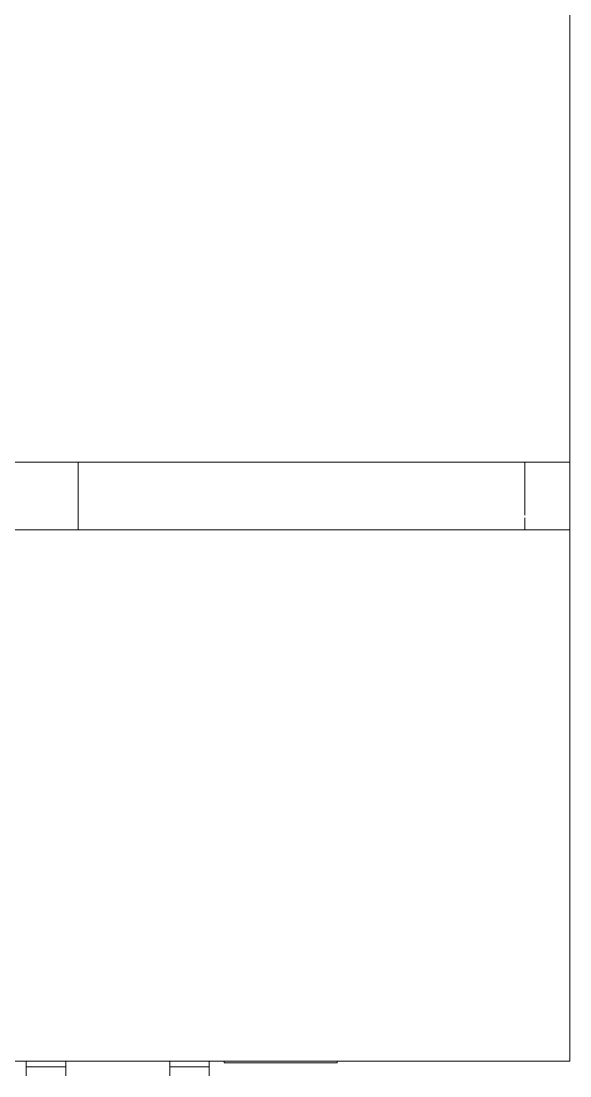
# Model space of a CAD drawing. Header units: millimetres. Extents: x 79795 to 317870, y -36033 to 97293.
# Drawn here: x 171619 to 172104, y 17257 to 18190 of the extents above; entities that cross this region are included whole.
import ezdxf

# ---------------------------------------------------------------- set-up
doc = ezdxf.new("R2010")
doc.units = ezdxf.units.MM
doc.header["$MEASUREMENT"] = 0
doc.layers.add('I-FURN', color=8, linetype='CONTINUOUS', lineweight=9)

msp = doc.modelspace()

# ---------------------------------------------------------------- linework, layer by layer
at = {"layer": 'I-FURN'}
for p, q in [((172104.14, 17739.72), (172104.14, 19339.72)), ((172104.14, 19339.72), (172104.14, 17739.72)), ((172064.14, 17799.72), (170544.14, 17799.72)), ((171539.14, 17799.72), (171669.14, 17799.72)), ((171669.14, 17799.72), (172104.14, 17799.72)), ((171669.14, 17799.72), (171669.14, 17739.72)), ((171669.14, 17799.72), (171669.14, 17739.72)), ((172104.14, 17799.72), (172064.14, 17799.72)), ((172064.14, 17799.72), (172064.14, 17752.62)), ((172064.14, 17799.72), (172064.14, 17752.62)), ((172104.14, 17739.72), (172104.14, 17799.72)), ((172104.14, 17799.72), (172104.14, 17739.72)), ((172064.14, 17750.3), (172064.14, 17739.72)), ((172064.14, 17750.3), (172064.14, 17739.72)), ((172104.14, 17739.72), (171304.14, 17739.72)), ((172104.14, 17739.72), (172104.14, 17269.72)), ((172104.14, 17269.72), (171304.14, 17269.72)), ((171623.14, 17269.72), (171623.14, 17264.72)), ((171623.14, 17269.72), (171623.14, 17264.72)), ((171623.14, 17269.72), (171623.14, 17268.22)), ((171658.14, 17264.72), (171658.14, 17269.72)), ((171658.14, 17264.72), (171658.14, 17269.72)), ((171750.14, 17269.72), (171750.14, 17264.72)), ((171750.14, 17269.72), (171750.14, 17264.72)), ((171785.14, 17264.72), (171785.14, 17269.72)), ((171785.14, 17264.72), (171785.14, 17269.72)), ((171785.14, 17268.22), (171785.14, 17269.72)), ((171798.14, 17269.72), (171798.14, 17268.22)), ((171798.14, 17269.72), (171798.14, 17268.22)), ((171798.14, 17269.72), (171798.14, 17268.22)), ((171898.14, 17268.22), (171898.14, 17269.72)), ((171898.14, 17268.22), (171898.14, 17269.72)), ((171898.14, 17268.22), (171898.14, 17269.72)), ((171623.55, 17268.22), (171623.14, 17268.22)), ((171623.14, 17268.22), (171623.55, 17268.22)), ((171658.14, 17264.72), (171623.14, 17264.72)), ((171623.14, 17257.22), (171623.14, 17264.72)), ((171658.14, 17264.72), (171658.14, 17257.22)), ((171785.14, 17264.72), (171750.14, 17264.72)), ((171750.14, 17257.22), (171750.14, 17264.72)), ((171784.73, 17268.22), (171785.14, 17268.22)), ((171785.14, 17268.22), (171784.73, 17268.22)), ((171785.14, 17264.72), (171785.14, 17257.22)), ((171806.14, 17268.22), (171798.14, 17268.22)), ((171798.14, 17268.22), (171802.14, 17268.22)), ((171802.14, 17268.22), (171798.14, 17268.22)), ((171798.14, 17268.22), (171802.14, 17268.22)), ((171802.14, 17268.22), (171798.14, 17268.22)), ((171798.14, 17268.22), (171802.14, 17268.22)), ((171890.14, 17268.22), (171806.14, 17268.22)), ((171898.14, 17268.22), (171890.14, 17268.22)), ((171894.14, 17268.22), (171898.14, 17268.22)), ((171894.14, 17268.22), (171898.14, 17268.22)), ((171898.14, 17268.22), (171894.14, 17268.22)), ((171894.14, 17268.22), (171898.14, 17268.22)), ((171898.14, 17268.22), (171894.14, 17268.22)), ((171623.14, 17256.77), (171623.14, 17257.22)), ((171658.14, 17257.22), (171658.14, 17256.77)), ((171750.14, 17256.77), (171750.14, 17257.22)), ((171785.14, 17257.22), (171785.14, 17256.77))]:
    msp.add_line(p, q, dxfattribs=at)

doc.saveas('drawing.dxf')
